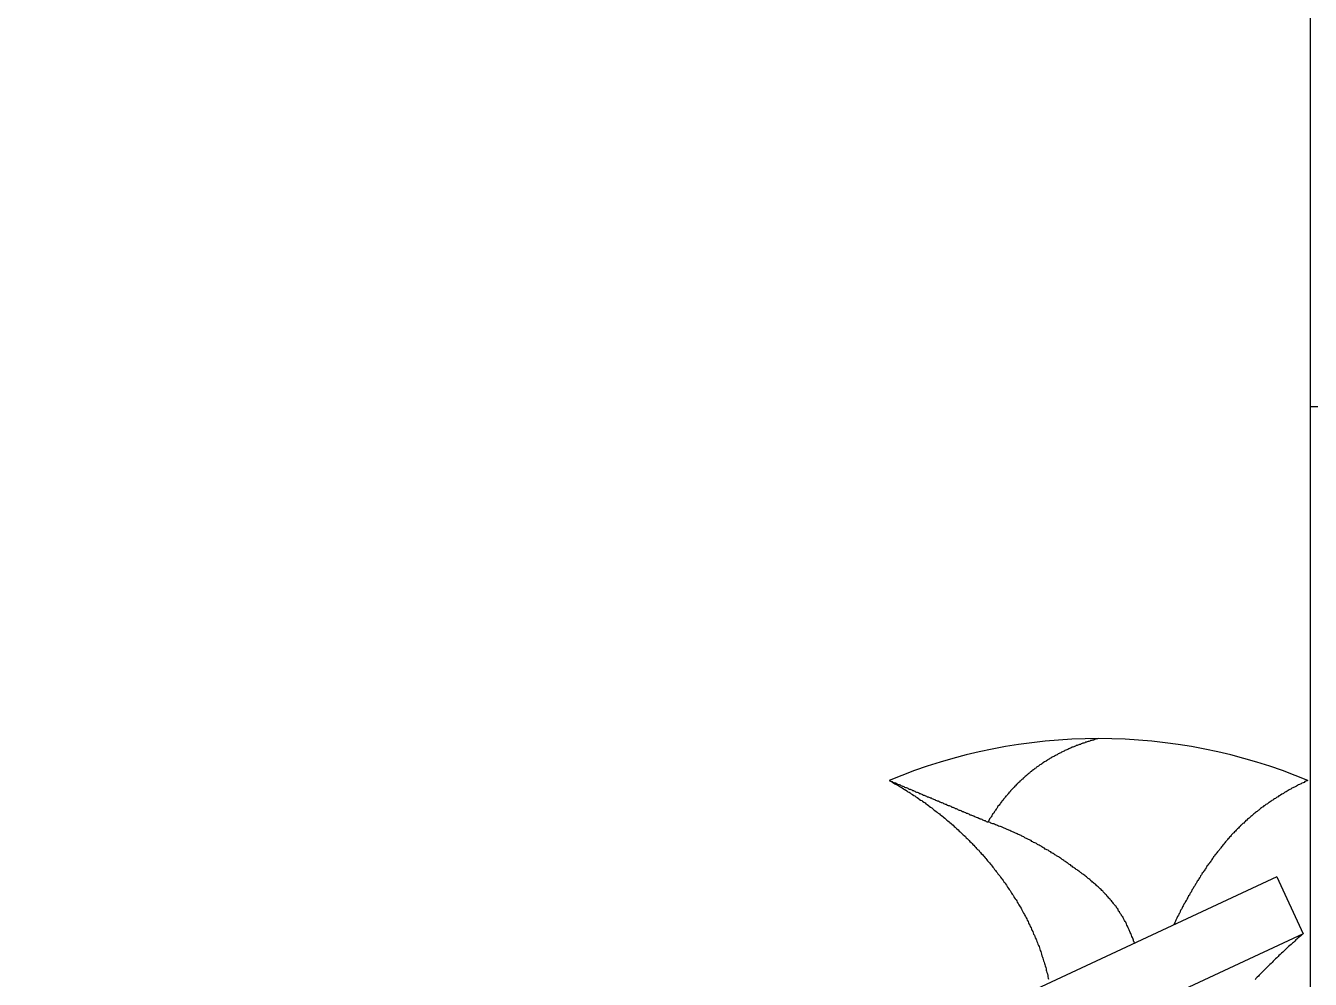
# Model space of a CAD drawing. Extents: x -805 to 272, y -183 to 306.
# Drawn here: x -635.09 to -628.95, y 32.73 to 37.28 of the extents above; entities that cross this region are included whole.
import ezdxf

# ---------------------------------------------------------------- set-up
doc = ezdxf.new("R2010")
doc.units = 0
doc.linetypes.add('CONTINOUS', pattern=[0])
doc.linetypes.add('PHANTOM', pattern=[15, 7.5, -1.5, 1.5, -1.5, 1.5, -1.5])
doc.layers.get('0').update_dxf_attribs({"linetype": 'CONTINUOUS'})

msp = doc.modelspace()

# ---------------------------------------------------------------- linework, layer by layer
at = {"color": 7, "linetype": 'CONTINOUS'}
for p, q in [((-628.9503, 72.1276), (-628.9503, 16.6276)), ((-628.9503, 35.4637), (257.0498, 35.4637)), ((-629.1106, 33.2177), (-630.9406, 32.3643)), ((-629.1106, 33.2177), (-628.9838, 32.9458)), ((-628.9838, 32.9458), (-630.8138, 32.0924))]:
    msp.add_line(p, q, dxfattribs=at)
at = {"color": 7}
for points in [[(-629.962, 33.8781, 0), (-629.966, 33.8761, 0), (-629.97, 33.8761, 0), (-629.974, 33.8741, 0), (-629.978, 33.8741, 0), (-629.982, 33.8721, 0), (-629.986, 33.8701, 0), (-629.99, 33.8701, 0), (-629.994, 33.8681, 0), (-630, 33.8681, 0), (-630.004, 33.8661, 0), (-630.008, 33.8641, 0), (-630.012, 33.8641, 0), (-630.016, 33.8621, 0), (-630.02, 33.8601, 0), (-630.024, 33.8601, 0), (-630.028, 33.8581, 0), (-630.032, 33.8561, 0), (-630.036, 33.8561, 0), (-630.04, 33.8541, 0), (-630.044, 33.8521, 0), (-630.048, 33.8501, 0), (-630.052, 33.8501, 0), (-630.056, 33.8481, 0), (-630.06, 33.8461, 0), (-630.064, 33.8441, 0), (-630.068, 33.8441, 0), (-630.072, 33.8421, 0), (-630.076, 33.8401, 0), (-630.08, 33.8381, 0), (-630.084, 33.8361, 0), (-630.088, 33.8361, 0), (-630.092, 33.8341, 0), (-630.096, 33.8321, 0), (-630.1, 33.8301, 0), (-630.104, 33.8281, 0), (-630.108, 33.8261, 0), (-630.11, 33.8261, 0), (-630.114, 33.8241, 0), (-630.118, 33.8221, 0), (-630.122, 33.8201, 0), (-630.126, 33.8181, 0), (-630.13, 33.8161, 0), (-630.134, 33.8141, 0), (-630.138, 33.8121, 0), (-630.142, 33.8101, 0), (-630.146, 33.8081, 0), (-630.15, 33.8061, 0), (-630.154, 33.8041, 0), (-630.158, 33.8021, 0), (-630.16, 33.8001, 0), (-630.164, 33.7981, 0), (-630.168, 33.7961, 0), (-630.172, 33.7941, 0), (-630.176, 33.7921, 0), (-630.18, 33.7901, 0), (-630.184, 33.7881, 0), (-630.188, 33.7861, 0), (-630.19, 33.7841, 0), (-630.194, 33.7821, 0), (-630.198, 33.7801, 0), (-630.202, 33.7781, 0), (-630.206, 33.7741, 0), (-630.21, 33.7721, 0), (-630.212, 33.7701, 0), (-630.216, 33.7681, 0), (-630.22, 33.7661, 0), (-630.224, 33.7641, 0), (-630.228, 33.7621, 0), (-630.23, 33.7581, 0), (-630.234, 33.7561, 0), (-630.238, 33.7541, 0), (-630.242, 33.7521, 0), (-630.244, 33.7501, 0), (-630.248, 33.7461, 0), (-630.252, 33.7441, 0), (-630.256, 33.7421, 0), (-630.258, 33.7401, 0), (-630.262, 33.7361, 0), (-630.266, 33.7341, 0), (-630.268, 33.7321, 0), (-630.272, 33.7281, 0), (-630.276, 33.7261, 0), (-630.28, 33.7241, 0), (-630.282, 33.7201, 0), (-630.286, 33.7181, 0), (-630.29, 33.7161, 0), (-630.292, 33.7121, 0), (-630.296, 33.7101, 0), (-630.298, 33.7081, 0), (-630.302, 33.7041, 0), (-630.306, 33.7021, 0), (-630.308, 33.7001, 0), (-630.312, 33.6961, 0), (-630.316, 33.6941, 0), (-630.318, 33.6901, 0), (-630.322, 33.6881, 0), (-630.324, 33.6841, 0), (-630.328, 33.6821, 0), (-630.33, 33.6801, 0), (-630.334, 33.6761, 0), (-630.338, 33.6741, 0), (-630.34, 33.6701, 0), (-630.344, 33.6681, 0), (-630.346, 33.6641, 0), (-630.35, 33.6621, 0), (-630.352, 33.6581, 0), (-630.356, 33.6561, 0), (-630.358, 33.6521, 0), (-630.362, 33.6501, 0), (-630.364, 33.6461, 0), (-630.368, 33.6421, 0), (-630.37, 33.6401, 0), (-630.374, 33.6361, 0), (-630.376, 33.6341, 0), (-630.38, 33.6301, 0), (-630.382, 33.6281, 0), (-630.384, 33.6241, 0), (-630.388, 33.6201, 0), (-630.39, 33.6181, 0), (-630.394, 33.6141, 0), (-630.396, 33.6101, 0), (-630.398, 33.6081, 0), (-630.402, 33.6041, 0), (-630.404, 33.6021, 0), (-630.408, 33.5981, 0), (-630.41, 33.5941, 0), (-630.412, 33.5921, 0), (-630.416, 33.5881, 0), (-630.418, 33.5841, 0), (-630.42, 33.5821, 0), (-630.424, 33.5781, 0), (-630.426, 33.5741, 0), (-630.428, 33.5721, 0), (-630.43, 33.5681, 0), (-630.434, 33.5641, 0), (-630.436, 33.5601, 0), (-630.438, 33.5581, 0), (-630.442, 33.5541, 0), (-630.444, 33.5501, 0), (-630.446, 33.5461, 0), (-630.448, 33.5441, 0), (-630.45, 33.5401, 0), (-630.454, 33.5361, 0), (-630.456, 33.5321, 0), (-630.458, 33.5301, 0), (-630.46, 33.5261, 0), (-630.462, 33.5221, 0), (-630.466, 33.5181, 0), (-630.468, 33.5161, 0), (-630.47, 33.5121, 0), (-630.472, 33.5081, 0), (-630.474, 33.5041, 0), (-630.476, 33.5001, 0), (-630.48, 33.4981, 0), (-630.482, 33.4941, 0), (-630.484, 33.4901, 0), (-630.486, 33.4861, 0), (-630.488, 33.4821, 0), (-630.49, 33.4801, 0)], [(-630.962, 33.6781, 0), (-630.956, 33.6741, 0), (-630.95, 33.6721, 0), (-630.946, 33.6681, 0), (-630.94, 33.6641, 0), (-630.934, 33.6621, 0), (-630.928, 33.6581, 0), (-630.922, 33.6561, 0), (-630.916, 33.6521, 0), (-630.912, 33.6481, 0), (-630.906, 33.6461, 0), (-630.9, 33.6421, 0), (-630.894, 33.6381, 0), (-630.888, 33.6341, 0), (-630.884, 33.6321, 0), (-630.878, 33.6281, 0), (-630.872, 33.6241, 0), (-630.866, 33.6221, 0), (-630.862, 33.6181, 0), (-630.856, 33.6141, 0), (-630.85, 33.6101, 0), (-630.844, 33.6061, 0), (-630.84, 33.6041, 0), (-630.834, 33.6001, 0), (-630.828, 33.5961, 0), (-630.822, 33.5921, 0), (-630.818, 33.5881, 0), (-630.812, 33.5841, 0), (-630.806, 33.5821, 0), (-630.802, 33.5781, 0), (-630.796, 33.5741, 0), (-630.79, 33.5701, 0), (-630.786, 33.5661, 0), (-630.78, 33.5621, 0), (-630.774, 33.5581, 0), (-630.77, 33.5541, 0), (-630.764, 33.5501, 0), (-630.758, 33.5461, 0), (-630.754, 33.5421, 0), (-630.748, 33.5381, 0), (-630.744, 33.5341, 0), (-630.738, 33.5301, 0), (-630.732, 33.5261, 0), (-630.728, 33.5221, 0), (-630.722, 33.5181, 0), (-630.718, 33.5141, 0), (-630.712, 33.5101, 0), (-630.706, 33.5061, 0), (-630.702, 33.5021, 0), (-630.696, 33.4981, 0), (-630.692, 33.4941, 0), (-630.686, 33.4881, 0), (-630.682, 33.4841, 0), (-630.676, 33.4801, 0), (-630.672, 33.4761, 0), (-630.666, 33.4721, 0), (-630.662, 33.4681, 0), (-630.656, 33.4641, 0), (-630.652, 33.4581, 0), (-630.646, 33.4541, 0), (-630.642, 33.4501, 0), (-630.638, 33.4461, 0), (-630.632, 33.4421, 0), (-630.628, 33.4361, 0), (-630.622, 33.4321, 0), (-630.618, 33.4281, 0), (-630.614, 33.4241, 0), (-630.608, 33.4181, 0), (-630.604, 33.4141, 0), (-630.598, 33.4101, 0), (-630.594, 33.4041, 0), (-630.59, 33.4001, 0), (-630.584, 33.3961, 0), (-630.58, 33.3901, 0), (-630.576, 33.3861, 0), (-630.57, 33.3821, 0), (-630.566, 33.3761, 0), (-630.562, 33.3721, 0), (-630.558, 33.3681, 0), (-630.552, 33.3621, 0), (-630.548, 33.3581, 0), (-630.544, 33.3521, 0), (-630.54, 33.3481, 0), (-630.534, 33.3441, 0), (-630.53, 33.3381, 0), (-630.526, 33.3341, 0), (-630.522, 33.3281, 0), (-630.516, 33.3241, 0), (-630.512, 33.3181, 0), (-630.508, 33.3141, 0), (-630.504, 33.3081, 0), (-630.5, 33.3041, 0), (-630.496, 33.2981, 0), (-630.492, 33.2941, 0), (-630.486, 33.2881, 0), (-630.482, 33.2841, 0), (-630.478, 33.2781, 0), (-630.474, 33.2741, 0), (-630.47, 33.2681, 0), (-630.466, 33.2641, 0), (-630.462, 33.2581, 0), (-630.458, 33.2521, 0), (-630.454, 33.2481, 0), (-630.45, 33.2421, 0), (-630.446, 33.2381, 0), (-630.442, 33.2321, 0), (-630.438, 33.2261, 0), (-630.434, 33.2221, 0), (-630.43, 33.2161, 0), (-630.426, 33.2101, 0), (-630.422, 33.2061, 0), (-630.418, 33.2001, 0), (-630.414, 33.1941, 0), (-630.41, 33.1901, 0), (-630.406, 33.1841, 0), (-630.402, 33.1781, 0), (-630.4, 33.1741, 0), (-630.396, 33.1681, 0), (-630.392, 33.1621, 0), (-630.388, 33.1561, 0), (-630.384, 33.1521, 0), (-630.38, 33.1461, 0), (-630.378, 33.1401, 0), (-630.374, 33.1341, 0), (-630.37, 33.1301, 0), (-630.366, 33.1241, 0), (-630.364, 33.1181, 0), (-630.36, 33.1121, 0), (-630.356, 33.1081, 0), (-630.352, 33.1021, 0), (-630.35, 33.0961, 0), (-630.346, 33.0901, 0), (-630.342, 33.0841, 0), (-630.34, 33.0781, 0), (-630.336, 33.0741, 0), (-630.332, 33.0681, 0), (-630.33, 33.0621, 0), (-630.326, 33.0561, 0), (-630.324, 33.0501, 0), (-630.32, 33.0441, 0), (-630.316, 33.0381, 0), (-630.314, 33.0321, 0), (-630.31, 33.0281, 0), (-630.308, 33.0221, 0), (-630.304, 33.0161, 0), (-630.302, 33.0101, 0), (-630.298, 33.0041, 0), (-630.296, 32.9981, 0), (-630.294, 32.9921, 0), (-630.29, 32.9861, 0), (-630.288, 32.9801, 0), (-630.284, 32.9741, 0), (-630.282, 32.9681, 0), (-630.28, 32.9621, 0), (-630.276, 32.9561, 0), (-630.274, 32.9501, 0), (-630.272, 32.9441, 0), (-630.268, 32.9381, 0), (-630.266, 32.9321, 0), (-630.264, 32.9261, 0), (-630.26, 32.9201, 0), (-630.258, 32.9141, 0), (-630.256, 32.9081, 0), (-630.254, 32.9021, 0), (-630.252, 32.8961, 0), (-630.248, 32.8901, 0), (-630.246, 32.8841, 0), (-630.244, 32.8781, 0), (-630.242, 32.8721, 0), (-630.24, 32.8661, 0), (-630.238, 32.8601, 0), (-630.236, 32.8541, 0), (-630.234, 32.8481, 0), (-630.232, 32.8401, 0), (-630.23, 32.8341, 0), (-630.228, 32.8281, 0), (-630.226, 32.8221, 0), (-630.224, 32.8161, 0), (-630.222, 32.8101, 0), (-630.22, 32.8041, 0), (-630.218, 32.7981, 0), (-630.216, 32.7921, 0), (-630.214, 32.7841, 0), (-630.212, 32.7781, 0), (-630.212, 32.7721, 0), (-630.21, 32.7661, 0), (-630.208, 32.7601, 0), (-630.206, 32.7541, 0), (-630.204, 32.7461, 0), (-630.204, 32.7401, 0), (-630.202, 32.7341, 0), (-630.2, 32.7281, 0)], [(-630.962, 33.6781, 0), (-630.958, 33.6761, 0), (-630.954, 33.6741, 0), (-630.952, 33.6721, 0), (-630.948, 33.6721, 0), (-630.944, 33.6701, 0), (-630.94, 33.6681, 0), (-630.936, 33.6661, 0), (-630.932, 33.6661, 0), (-630.928, 33.6641, 0), (-630.924, 33.6621, 0), (-630.922, 33.6601, 0), (-630.918, 33.6581, 0), (-630.914, 33.6581, 0), (-630.91, 33.6561, 0), (-630.906, 33.6541, 0), (-630.902, 33.6521, 0), (-630.898, 33.6501, 0), (-630.896, 33.6501, 0), (-630.892, 33.6481, 0), (-630.888, 33.6461, 0), (-630.884, 33.6441, 0), (-630.88, 33.6441, 0), (-630.876, 33.6421, 0), (-630.872, 33.6401, 0), (-630.87, 33.6381, 0), (-630.866, 33.6361, 0), (-630.862, 33.6361, 0), (-630.858, 33.6341, 0), (-630.854, 33.6321, 0), (-630.85, 33.6301, 0), (-630.846, 33.6301, 0), (-630.844, 33.6281, 0), (-630.84, 33.6261, 0), (-630.836, 33.6241, 0), (-630.832, 33.6221, 0), (-630.828, 33.6221, 0), (-630.824, 33.6201, 0), (-630.82, 33.6181, 0), (-630.818, 33.6161, 0), (-630.814, 33.6161, 0), (-630.81, 33.6141, 0), (-630.806, 33.6121, 0), (-630.802, 33.6101, 0), (-630.798, 33.6081, 0), (-630.794, 33.6081, 0), (-630.792, 33.6061, 0), (-630.788, 33.6041, 0), (-630.784, 33.6021, 0), (-630.78, 33.6001, 0), (-630.776, 33.6001, 0), (-630.772, 33.5981, 0), (-630.768, 33.5961, 0), (-630.766, 33.5941, 0), (-630.762, 33.5941, 0), (-630.758, 33.5921, 0), (-630.754, 33.5901, 0), (-630.75, 33.5881, 0), (-630.746, 33.5861, 0), (-630.742, 33.5861, 0), (-630.74, 33.5841, 0), (-630.736, 33.5821, 0), (-630.732, 33.5801, 0), (-630.728, 33.5801, 0), (-630.724, 33.5781, 0), (-630.72, 33.5761, 0), (-630.716, 33.5741, 0), (-630.714, 33.5721, 0), (-630.71, 33.5721, 0), (-630.706, 33.5701, 0), (-630.702, 33.5681, 0), (-630.698, 33.5661, 0), (-630.694, 33.5641, 0), (-630.69, 33.5641, 0), (-630.688, 33.5621, 0), (-630.684, 33.5601, 0), (-630.68, 33.5581, 0), (-630.676, 33.5581, 0), (-630.672, 33.5561, 0), (-630.668, 33.5541, 0), (-630.664, 33.5521, 0), (-630.662, 33.5501, 0), (-630.658, 33.5501, 0), (-630.654, 33.5481, 0), (-630.65, 33.5461, 0), (-630.646, 33.5441, 0), (-630.642, 33.5441, 0), (-630.638, 33.5421, 0), (-630.636, 33.5401, 0), (-630.632, 33.5381, 0), (-630.628, 33.5361, 0), (-630.624, 33.5361, 0), (-630.62, 33.5341, 0), (-630.616, 33.5321, 0), (-630.612, 33.5301, 0), (-630.608, 33.5301, 0), (-630.606, 33.5281, 0), (-630.602, 33.5261, 0), (-630.598, 33.5241, 0), (-630.594, 33.5221, 0), (-630.59, 33.5221, 0), (-630.586, 33.5201, 0), (-630.582, 33.5181, 0), (-630.58, 33.5161, 0), (-630.576, 33.5141, 0), (-630.572, 33.5141, 0), (-630.568, 33.5121, 0), (-630.564, 33.5101, 0), (-630.56, 33.5081, 0), (-630.556, 33.5081, 0), (-630.554, 33.5061, 0), (-630.55, 33.5041, 0), (-630.546, 33.5021, 0), (-630.542, 33.5001, 0), (-630.538, 33.5001, 0), (-630.534, 33.4981, 0), (-630.53, 33.4961, 0), (-630.528, 33.4941, 0), (-630.524, 33.4941, 0), (-630.52, 33.4921, 0), (-630.516, 33.4901, 0), (-630.512, 33.4881, 0), (-630.508, 33.4861, 0), (-630.504, 33.4861, 0), (-630.502, 33.4841, 0), (-630.498, 33.4821, 0), (-630.494, 33.4801, 0), (-630.49, 33.4801, 0)], [(-628.962, 33.6781, 0), (-628.966, 33.6761, 0), (-628.972, 33.6741, 0), (-628.976, 33.6721, 0), (-628.98, 33.6681, 0), (-628.984, 33.6661, 0), (-628.99, 33.6641, 0), (-628.994, 33.6621, 0), (-628.998, 33.6601, 0), (-629.002, 33.6581, 0), (-629.008, 33.6561, 0), (-629.012, 33.6541, 0), (-629.016, 33.6501, 0), (-629.02, 33.6481, 0), (-629.026, 33.6461, 0), (-629.03, 33.6441, 0), (-629.034, 33.6421, 0), (-629.038, 33.6401, 0), (-629.044, 33.6361, 0), (-629.048, 33.6341, 0), (-629.052, 33.6321, 0), (-629.056, 33.6301, 0), (-629.06, 33.6261, 0), (-629.066, 33.6241, 0), (-629.07, 33.6221, 0), (-629.074, 33.6201, 0), (-629.078, 33.6161, 0), (-629.082, 33.6141, 0), (-629.086, 33.6121, 0), (-629.092, 33.6081, 0), (-629.096, 33.6061, 0), (-629.1, 33.6041, 0), (-629.104, 33.6001, 0), (-629.108, 33.5981, 0), (-629.112, 33.5961, 0), (-629.116, 33.5921, 0), (-629.122, 33.5901, 0), (-629.126, 33.5861, 0), (-629.13, 33.5841, 0), (-629.134, 33.5821, 0), (-629.138, 33.5781, 0), (-629.142, 33.5761, 0), (-629.146, 33.5721, 0), (-629.15, 33.5701, 0), (-629.154, 33.5661, 0), (-629.158, 33.5641, 0), (-629.162, 33.5621, 0), (-629.168, 33.5581, 0), (-629.172, 33.5561, 0), (-629.176, 33.5521, 0), (-629.18, 33.5501, 0), (-629.184, 33.5461, 0), (-629.188, 33.5441, 0), (-629.192, 33.5401, 0), (-629.196, 33.5361, 0), (-629.2, 33.5341, 0), (-629.204, 33.5301, 0), (-629.208, 33.5281, 0), (-629.212, 33.5241, 0), (-629.216, 33.5221, 0), (-629.22, 33.5181, 0), (-629.224, 33.5141, 0), (-629.226, 33.5121, 0), (-629.23, 33.5081, 0), (-629.234, 33.5061, 0), (-629.238, 33.5021, 0), (-629.242, 33.4981, 0), (-629.246, 33.4961, 0), (-629.25, 33.4921, 0), (-629.254, 33.4881, 0), (-629.258, 33.4861, 0), (-629.262, 33.4821, 0), (-629.264, 33.4781, 0), (-629.268, 33.4741, 0), (-629.272, 33.4721, 0), (-629.276, 33.4681, 0), (-629.28, 33.4641, 0), (-629.284, 33.4621, 0), (-629.286, 33.4581, 0), (-629.29, 33.4541, 0), (-629.294, 33.4501, 0), (-629.298, 33.4461, 0), (-629.302, 33.4441, 0), (-629.304, 33.4401, 0), (-629.308, 33.4361, 0), (-629.312, 33.4321, 0), (-629.316, 33.4281, 0), (-629.318, 33.4261, 0), (-629.322, 33.4221, 0), (-629.326, 33.4181, 0), (-629.328, 33.4141, 0), (-629.332, 33.4101, 0), (-629.336, 33.4061, 0), (-629.338, 33.4021, 0), (-629.342, 33.4001, 0), (-629.346, 33.3961, 0), (-629.348, 33.3921, 0), (-629.352, 33.3881, 0), (-629.356, 33.3841, 0), (-629.358, 33.3801, 0), (-629.362, 33.3761, 0), (-629.364, 33.3721, 0), (-629.368, 33.3681, 0), (-629.372, 33.3641, 0), (-629.374, 33.3601, 0), (-629.378, 33.3561, 0), (-629.38, 33.3521, 0), (-629.384, 33.3481, 0), (-629.386, 33.3441, 0), (-629.39, 33.3401, 0), (-629.394, 33.3361, 0), (-629.396, 33.3321, 0), (-629.4, 33.3281, 0), (-629.402, 33.3241, 0), (-629.406, 33.3201, 0), (-629.408, 33.3161, 0), (-629.412, 33.3121, 0), (-629.414, 33.3081, 0), (-629.418, 33.3041, 0), (-629.42, 33.3001, 0), (-629.422, 33.2961, 0), (-629.426, 33.2921, 0), (-629.428, 33.2881, 0), (-629.432, 33.2841, 0), (-629.434, 33.2801, 0), (-629.438, 33.2761, 0), (-629.44, 33.2721, 0), (-629.444, 33.2681, 0), (-629.446, 33.2641, 0), (-629.448, 33.2601, 0), (-629.452, 33.2541, 0), (-629.454, 33.2501, 0), (-629.458, 33.2461, 0), (-629.46, 33.2421, 0), (-629.462, 33.2381, 0), (-629.466, 33.2341, 0), (-629.468, 33.2301, 0), (-629.47, 33.2261, 0), (-629.474, 33.2221, 0), (-629.476, 33.2161, 0), (-629.48, 33.2121, 0), (-629.482, 33.2081, 0), (-629.484, 33.2041, 0), (-629.488, 33.2001, 0), (-629.49, 33.1961, 0), (-629.492, 33.1921, 0), (-629.496, 33.1861, 0), (-629.498, 33.1821, 0), (-629.5, 33.1781, 0), (-629.502, 33.1741, 0), (-629.506, 33.1701, 0), (-629.508, 33.1661, 0), (-629.51, 33.1621, 0), (-629.514, 33.1561, 0), (-629.516, 33.1521, 0), (-629.518, 33.1481, 0), (-629.52, 33.1441, 0), (-629.524, 33.1401, 0), (-629.526, 33.1361, 0), (-629.528, 33.1301, 0), (-629.532, 33.1261, 0), (-629.534, 33.1221, 0), (-629.536, 33.1181, 0), (-629.538, 33.1141, 0), (-629.54, 33.1081, 0), (-629.544, 33.1041, 0), (-629.546, 33.1001, 0), (-629.548, 33.0961, 0), (-629.55, 33.0921, 0), (-629.554, 33.0861, 0), (-629.556, 33.0821, 0), (-629.558, 33.0781, 0), (-629.56, 33.0741, 0), (-629.562, 33.0701, 0), (-629.564, 33.0641, 0), (-629.568, 33.0601, 0), (-629.57, 33.0561, 0), (-629.572, 33.0521, 0), (-629.574, 33.0461, 0), (-629.576, 33.0421, 0), (-629.578, 33.0381, 0), (-629.58, 33.0341, 0), (-629.584, 33.0281, 0), (-629.586, 33.0241, 0), (-629.588, 33.0201, 0), (-629.59, 33.0161, 0), (-629.592, 33.0101, 0), (-629.594, 33.0061, 0), (-629.596, 33.0021, 0), (-629.598, 32.9981, 0), (-629.6, 32.9921, 0), (-629.602, 32.9881, 0)], [(-629.79, 32.9001, 0), (-629.792, 32.9061, 0), (-629.794, 32.9101, 0), (-629.794, 32.9141, 0), (-629.796, 32.9201, 0), (-629.798, 32.9241, 0), (-629.8, 32.9281, 0), (-629.802, 32.9321, 0), (-629.804, 32.9381, 0), (-629.806, 32.9421, 0), (-629.808, 32.9461, 0), (-629.81, 32.9521, 0), (-629.812, 32.9561, 0), (-629.814, 32.9601, 0), (-629.816, 32.9641, 0), (-629.818, 32.9701, 0), (-629.82, 32.9741, 0), (-629.822, 32.9781, 0), (-629.824, 32.9821, 0), (-629.826, 32.9861, 0), (-629.828, 32.9921, 0), (-629.83, 32.9961, 0), (-629.832, 33.0001, 0), (-629.834, 33.0041, 0), (-629.838, 33.0081, 0), (-629.84, 33.0121, 0), (-629.842, 33.0181, 0), (-629.844, 33.0221, 0), (-629.846, 33.0261, 0), (-629.85, 33.0301, 0), (-629.852, 33.0341, 0), (-629.854, 33.0381, 0), (-629.858, 33.0421, 0), (-629.86, 33.0461, 0), (-629.862, 33.0501, 0), (-629.866, 33.0541, 0), (-629.868, 33.0601, 0), (-629.87, 33.0641, 0), (-629.874, 33.0681, 0), (-629.876, 33.0721, 0), (-629.878, 33.0761, 0), (-629.882, 33.0781, 0), (-629.884, 33.0821, 0), (-629.888, 33.0861, 0), (-629.89, 33.0901, 0), (-629.894, 33.0941, 0), (-629.896, 33.0981, 0), (-629.9, 33.1021, 0), (-629.904, 33.1061, 0), (-629.906, 33.1101, 0), (-629.91, 33.1141, 0), (-629.912, 33.1161, 0), (-629.916, 33.1201, 0), (-629.92, 33.1241, 0), (-629.922, 33.1281, 0), (-629.926, 33.1321, 0), (-629.93, 33.1341, 0), (-629.932, 33.1381, 0), (-629.936, 33.1421, 0), (-629.94, 33.1461, 0), (-629.942, 33.1481, 0), (-629.946, 33.1521, 0), (-629.95, 33.1561, 0), (-629.954, 33.1601, 0), (-629.956, 33.1621, 0), (-629.96, 33.1661, 0), (-629.964, 33.1701, 0), (-629.968, 33.1721, 0), (-629.972, 33.1761, 0), (-629.974, 33.1801, 0), (-629.978, 33.1821, 0), (-629.982, 33.1861, 0), (-629.986, 33.1881, 0), (-629.99, 33.1921, 0), (-629.994, 33.1961, 0), (-629.998, 33.1981, 0), (-630, 33.2021, 0), (-630.004, 33.2041, 0), (-630.008, 33.2081, 0), (-630.012, 33.2101, 0), (-630.016, 33.2141, 0), (-630.02, 33.2181, 0), (-630.024, 33.2201, 0), (-630.028, 33.2241, 0), (-630.032, 33.2261, 0), (-630.036, 33.2301, 0), (-630.04, 33.2321, 0), (-630.044, 33.2361, 0), (-630.048, 33.2381, 0), (-630.052, 33.2421, 0), (-630.056, 33.2441, 0), (-630.06, 33.2481, 0), (-630.064, 33.2501, 0), (-630.068, 33.2521, 0), (-630.072, 33.2561, 0), (-630.076, 33.2581, 0), (-630.08, 33.2621, 0), (-630.084, 33.2641, 0), (-630.088, 33.2681, 0), (-630.092, 33.2701, 0), (-630.096, 33.2741, 0), (-630.1, 33.2761, 0), (-630.104, 33.2781, 0), (-630.108, 33.2821, 0), (-630.112, 33.2841, 0), (-630.116, 33.2881, 0), (-630.12, 33.2901, 0), (-630.124, 33.2921, 0), (-630.128, 33.2961, 0), (-630.132, 33.2981, 0), (-630.136, 33.3001, 0), (-630.14, 33.3041, 0), (-630.144, 33.3061, 0), (-630.148, 33.3101, 0), (-630.152, 33.3121, 0), (-630.156, 33.3141, 0), (-630.162, 33.3181, 0), (-630.166, 33.3201, 0), (-630.17, 33.3221, 0), (-630.174, 33.3261, 0), (-630.178, 33.3281, 0), (-630.182, 33.3301, 0), (-630.186, 33.3321, 0), (-630.19, 33.3361, 0), (-630.194, 33.3381, 0), (-630.198, 33.3401, 0), (-630.202, 33.3441, 0), (-630.208, 33.3461, 0), (-630.212, 33.3481, 0), (-630.216, 33.3501, 0), (-630.22, 33.3541, 0), (-630.224, 33.3561, 0), (-630.228, 33.3581, 0), (-630.232, 33.3601, 0), (-630.236, 33.3641, 0), (-630.24, 33.3661, 0), (-630.246, 33.3681, 0), (-630.25, 33.3701, 0), (-630.254, 33.3721, 0), (-630.258, 33.3761, 0), (-630.262, 33.3781, 0), (-630.266, 33.3801, 0), (-630.272, 33.3821, 0), (-630.276, 33.3841, 0), (-630.28, 33.3861, 0), (-630.284, 33.3901, 0), (-630.288, 33.3921, 0), (-630.292, 33.3941, 0), (-630.296, 33.3961, 0), (-630.302, 33.3981, 0), (-630.306, 33.4001, 0), (-630.31, 33.4021, 0), (-630.314, 33.4041, 0), (-630.318, 33.4081, 0), (-630.324, 33.4101, 0), (-630.328, 33.4121, 0), (-630.332, 33.4141, 0), (-630.336, 33.4161, 0), (-630.34, 33.4181, 0), (-630.346, 33.4201, 0), (-630.35, 33.4221, 0), (-630.354, 33.4241, 0), (-630.358, 33.4261, 0), (-630.362, 33.4281, 0), (-630.368, 33.4301, 0), (-630.372, 33.4321, 0), (-630.376, 33.4341, 0), (-630.38, 33.4361, 0), (-630.386, 33.4381, 0), (-630.39, 33.4401, 0), (-630.394, 33.4421, 0), (-630.398, 33.4441, 0), (-630.404, 33.4461, 0), (-630.408, 33.4481, 0), (-630.412, 33.4501, 0), (-630.416, 33.4521, 0), (-630.422, 33.4541, 0), (-630.426, 33.4561, 0), (-630.43, 33.4581, 0), (-630.434, 33.4581, 0), (-630.44, 33.4601, 0), (-630.444, 33.4621, 0), (-630.448, 33.4641, 0), (-630.454, 33.4661, 0), (-630.458, 33.4681, 0), (-630.462, 33.4701, 0), (-630.466, 33.4701, 0), (-630.472, 33.4721, 0), (-630.476, 33.4741, 0), (-630.48, 33.4761, 0), (-630.486, 33.4781, 0), (-630.49, 33.4801, 0)], [(-628.984, 32.9461, 0), (-628.99, 32.9401, 0), (-628.996, 32.9361, 0), (-629.002, 32.9301, 0), (-629.008, 32.9261, 0), (-629.014, 32.9201, 0), (-629.02, 32.9161, 0), (-629.024, 32.9101, 0), (-629.03, 32.9041, 0), (-629.036, 32.9001, 0), (-629.042, 32.8941, 0), (-629.048, 32.8901, 0), (-629.054, 32.8841, 0), (-629.06, 32.8781, 0), (-629.066, 32.8741, 0), (-629.07, 32.8681, 0), (-629.076, 32.8621, 0), (-629.082, 32.8581, 0), (-629.088, 32.8521, 0), (-629.094, 32.8461, 0), (-629.1, 32.8421, 0), (-629.104, 32.8361, 0), (-629.11, 32.8301, 0), (-629.116, 32.8261, 0), (-629.122, 32.8201, 0), (-629.128, 32.8141, 0), (-629.132, 32.8081, 0), (-629.138, 32.8041, 0), (-629.144, 32.7981, 0), (-629.15, 32.7921, 0), (-629.154, 32.7881, 0), (-629.16, 32.7821, 0), (-629.166, 32.7761, 0), (-629.172, 32.7701, 0), (-629.176, 32.7661, 0), (-629.182, 32.7601, 0), (-629.188, 32.7541, 0), (-629.194, 32.7481, 0), (-629.198, 32.7421, 0), (-629.204, 32.7381, 0), (-629.21, 32.7321, 0), (-629.214, 32.7261, 0)]]:
    msp.add_polyline3d(points, dxfattribs=at)
at = {"color": 3, "linetype": 'PHANTOM'}
msp.add_arc((-633.9503, 13.1276), 26.6, 90, 130.99426, dxfattribs=at)
at = {"color": 7, "linetype": 'CONTINOUS'}
msp.add_arc((-629.9622, 31.2776), 2.6, 67.38013, 112.61987, dxfattribs=at)

doc.saveas('drawing.dxf')
